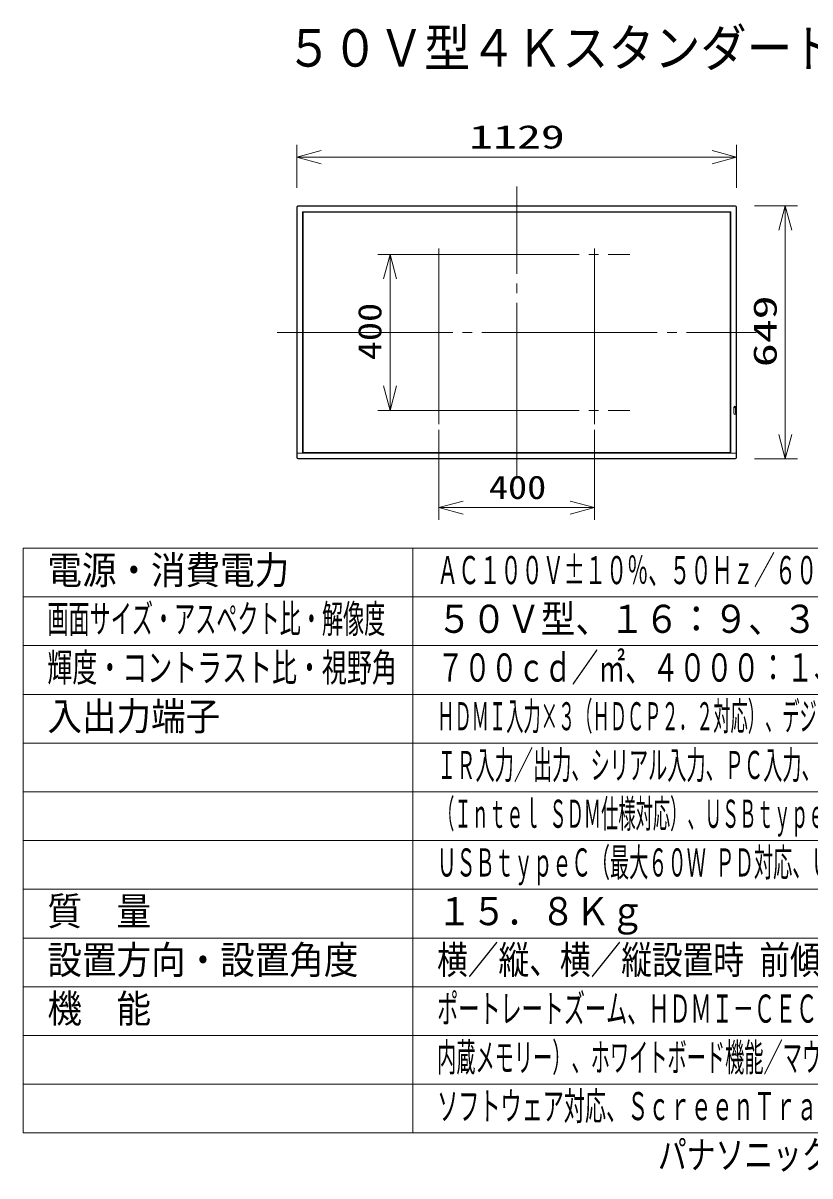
# Model space of a CAD drawing. Units: millimetres on the paper. Extents: x -63 to 65, y -59 to 59.
# Drawn here: x -62.6 to 18.2, y -58.9 to 59.4 of the extents above; entities that cross this region are included whole.
import ezdxf
from ezdxf.enums import TextEntityAlignment as Align

# ---------------------------------------------------------------- set-up
doc = ezdxf.new("R2010")
doc.units = ezdxf.units.MM
doc.linetypes.add('LONG_CHAIN', pattern=[21, 18, -1, 1, -1])
doc.layers.add('0-0_MOJI1', color=7, linetype='Continuous')
doc.layers.add('0-1_相当品', color=4, linetype='Continuous')
for name, color, linetype, lineweight in [('0-2_WAKU', 4, 'Continuous', 9), ('0-3_GAIKEI', 4, 'Continuous', 9), ('0-4_SUNPOU', 7, 'Continuous', 9), ('0-5_0', 7, 'Continuous', 9)]:
    doc.layers.add(name, color=color, linetype=linetype, lineweight=lineweight)
doc.styles.add('ＭＳ ゴシック', font='')
doc.styles.get('ＭＳ ゴシック').set_extended_font_data('MS Gothic')

# ---------------------------------------------------------------- blocks, each defined once
blk = doc.blocks.new('_Open30')
at = {"layer": '0-5_0'}
blk.add_line((0, 0), (-1, 0), dxfattribs=at)
blk.add_lwpolyline([(-1, 0.2679), (0, 0), (-1, -0.2679)], dxfattribs=at)

msp = doc.modelspace()

# ---------------------------------------------------------------- linework, layer by layer
at = {"layer": '0-2_WAKU', "color": 3}
for p, q in [((62.448, 5.506), (-62.552, 5.506)), ((-62.552, -54.494), (-62.552, 5.506)), ((-22.552, -54.494), (-22.552, 5.506)), ((-62.552, -54.494), (62.448, -54.494))]:
    msp.add_line(p, q, dxfattribs=at)
at = {"layer": '0-2_WAKU'}
for p, q in [((62.448, 0.506), (-62.552, 0.506)), ((62.448, -4.494), (-62.552, -4.494)), ((62.448, -9.494), (-62.552, -9.494)), ((62.448, -14.494), (-62.552, -14.494)), ((62.448, -19.494), (-62.552, -19.494)), ((-62.552, -24.494), (62.448, -24.494)), ((-62.552, -29.494), (62.448, -29.494)), ((-62.552, -34.494), (62.448, -34.494)), ((-62.552, -39.494), (62.448, -39.494)), ((-62.552, -44.494), (62.448, -44.494)), ((-62.552, -49.494), (62.448, -49.494))]:
    msp.add_line(p, q, dxfattribs=at)
at = {"layer": '0-3_GAIKEI', "color": 134, "linetype": 'LONG_CHAIN'}
for p, q in [((-11.887, 12.672), (-11.887, 42.632)), ((-19.887, 18.248), (-19.887, 37.056)), ((-3.887, 18.248), (-3.887, 37.056)), ((-23.491, 35.652), (-0.283, 35.652)), ((-36.456, 27.652), (12.682, 27.652)), ((-23.491, 19.652), (-0.283, 19.652))]:
    msp.add_line(p, q, dxfattribs=at)
at = {"layer": '0-3_GAIKEI'}
for p, q in [((-34.424, 40.512), (-34.456, 40.512)), ((-34.424, 40.512), (-34.424, 14.792)), ((-34.336, 40.632), (-34.336, 40.6)), ((10.562, 40.6), (-34.336, 40.6)), ((10.562, 40.6), (10.562, 40.632)), ((10.682, 40.512), (10.65, 40.512)), ((10.65, 14.792), (10.65, 40.512)), ((-33.787, 39.972), (10.013, 39.972)), ((-33.787, 15.332), (-33.787, 39.972)), ((-33.761, 39.972), (-33.761, 39.98)), ((-33.761, 39.98), (10.072, 39.98)), ((10.013, 39.972), (10.013, 15.332)), ((10.086, 40.036), (10.086, 15.268)), ((10.412, 19.988), (10.414, 19.988)), ((10.412, 19.328), (10.412, 19.988)), ((10.412, 19.328), (10.414, 19.328)), ((10.414, 19.988), (10.414, 19.328)), ((10.539, 20.002), (10.539, 19.998)), ((10.539, 19.938), (10.539, 19.935)), ((10.544, 19.995), (10.544, 19.99)), ((10.544, 19.946), (10.544, 19.942)), ((10.551, 19.962), (10.551, 19.975)), ((10.585, 19.328), (10.585, 19.988)), ((10.588, 19.988), (10.585, 19.988)), ((10.588, 19.328), (10.585, 19.328)), ((10.588, 19.988), (10.588, 19.328)), ((-34.456, 15.268), (10.682, 15.268)), ((-34.456, 14.792), (-34.424, 14.792)), ((-34.336, 14.704), (-34.336, 14.672)), ((-34.336, 14.704), (10.562, 14.704)), ((10.013, 15.332), (-33.787, 15.332)), ((10.562, 14.672), (10.562, 14.704)), ((10.65, 14.792), (10.682, 14.792))]:
    msp.add_line(p, q, dxfattribs=at)
at = {"layer": '0-3_GAIKEI', "color": 7}
for p, q in [((-34.456, 14.792), (-34.456, 40.512)), ((-34.336, 40.632), (10.562, 40.632)), ((10.682, 40.512), (10.682, 14.792)), ((10.562, 14.672), (-34.336, 14.672))]:
    msp.add_line(p, q, dxfattribs=at)
at = {"layer": '0-3_GAIKEI'}
for points in [[(-33.86, 15.268), (-33.86, 40.036), (10.086, 40.036)], [(10.072, 39.98), (10.072, 15.324), (-33.761, 15.324), (-33.761, 15.332)]]:
    msp.add_lwpolyline(points, dxfattribs=at)
for radius in [0.052, 0.05]:
    msp.add_circle((10.5, 19.968), radius, dxfattribs=at)
at = {"layer": '0-3_GAIKEI', "color": 7}
for centre, start, end in [((-34.336, 40.512), 90, 180), ((10.562, 40.512), 360, 90), ((-34.336, 14.792), 180, 270), ((10.562, 14.792), 270, 0)]:
    msp.add_arc(centre, 0.12, start, end, dxfattribs=at)
at = {"layer": '0-3_GAIKEI'}
for centre, radius, start, end in [((-34.336, 40.512), 0.088, 90, 180), ((10.562, 40.512), 0.088, 0, 90), ((10.5, 19.988), 0.088, 0, 180), ((10.5, 19.328), 0.088, 180, 0), ((10.5, 19.988), 0.0854, 0, 180), ((10.5, 19.328), 0.0854, 180, 0), ((-34.336, 14.792), 0.088, 180, 270), ((10.562, 14.792), 0.088, 270, 360)]:
    msp.add_arc(centre, radius, start, end, dxfattribs=at)
at = {"layer": '0-4_SUNPOU'}
for p, q in [((-34.456, 42.475), (-34.456, 46.882)), ((10.682, 42.475), (10.682, 46.882)), ((-31.956, 45.632), (8.182, 45.632)), ((12.525, 40.632), (16.932, 40.632)), ((15.682, 38.132), (15.682, 17.172)), ((-21.887, 35.652), (-26.137, 35.652)), ((-24.887, 33.152), (-24.887, 22.152)), ((-21.887, 19.652), (-26.137, 19.652)), ((-19.887, 17.652), (-19.887, 8.422)), ((-3.887, 17.652), (-3.887, 8.422)), ((12.525, 14.672), (16.932, 14.672)), ((-17.387, 9.672), (-6.387, 9.672))]:
    msp.add_line(p, q, dxfattribs=at)

# ---------------------------------------------------------------- block references
at = {"layer": '0-4_SUNPOU', "xscale": 2.5, "yscale": 2.5}
for p, rotation in [((-34.456, 45.632), 180), ((15.682, 40.632), 90), ((-24.887, 35.652), 90), ((-24.887, 19.652), 270), ((15.682, 14.672), 270), ((-19.887, 9.672), 180)]:
    msp.add_blockref('_Open30', p, dxfattribs=dict(at, rotation=rotation))
for p in [(10.682, 45.632), (-3.887, 9.672)]:
    msp.add_blockref('_Open30', p, dxfattribs=at)

# ---------------------------------------------------------------- texts
at = {"layer": '0-0_MOJI1', "style": 'ＭＳ ゴシック'}
for s, height, width, p in [('５０Ｖ型４Ｋスタンダード液晶ディスプレイ', 3.849, 0.9, (-35.552, 53.765)), ('電源・消費電力', 2.889, 0.9, (-60.052, 0.95)), ('ＡＣ１００Ｖ±１０％、５０Ｈｚ／６０Ｈｚ、２７５Ｗ（動作時平均消費電力１５２Ｗ）', 2.889, 0.55, (-20.052, 0.95)), ('画面サイズ・アスペクト比・解像度', 2.889, 0.55, (-60.052, -4.05)), ('５０Ｖ型、１６：９、３８４０×２１６０', 2.889, 0.9, (-20.052, -4.05)), ('輝度・コントラスト比・視野角', 2.889, 0.65, (-60.052, -9.05)), ('７００ｃｄ／㎡、４０００：１、１７８°／１７８°（ＣＲ＞１０）', 2.889, 0.7, (-20.052, -9.05)), ('入出力端子', 2.889, 0.9, (-60.052, -14.05)), ('ＨＤＭＩ入力×３（ＨＤＣＰ２．２対応）、デジタルリンク入力／出力（ＨＤＣＰ１．４対応）、', 2.886, 0.45, (-20.052, -14.05)), ('ＩＲ入力／出力、シリアル入力、ＰＣ入力、音声入力/出力、センサー入力、ＬＡＮ、スロット', 2.886, 0.5, (-20.052, -19.05)), ('（Ｉｎｔｅｌ ＳＤＭ仕様対応）、ＵＳＢｔｙｐｅＡ×２（ＵＳＢ３．０対応、ＵＳＢ２．０対応）、', 2.886, 0.45, (-20.052, -24.05)), ('ＵＳＢｔｙｐｅＣ（最大６０Ｗ ＰＤ対応、ＵＳＢ２．０対応、ＤＰ Ａｌｔ Ｍｏｄｅ対応）  ', 2.889, 0.5, (-20.052, -29.05)), ('質\u3000量', 2.889, 0.9, (-60.052, -34.05)), ('１５．８Ｋｇ', 2.889, 0.9, (-20.052, -34.05)), ('設置方向・設置角度', 2.889, 0.9, (-60.052, -39.05)), ('横／縦、横／縦設置時 前傾０～２０度 後傾０～２０度', 2.886, 0.8, (-20.052, -39.05)), ('機\u3000能', 2.889, 0.9, (-60.052, -44.05)), ('ポートレートズーム、ＨＤＭＩ－ＣＥＣ対応、メディアプレイヤー（ＵＳＢメモリー／', 2.889, 0.55, (-20.052, -44.05)), ('内蔵メモリー）、ホワイトボード機能／マウスアノテーション、コンテンツマネージメント', 2.889, 0.5, (-20.052, -49.05)), ('ソフトウェア対応、ＳｃｒｅｅｎＴｒａｎｓｆｅｒ対応、２４時間連続稼働／日', 2.889, 0.55, (-20.052, -54.05))]:
    msp.add_text(s, height=height, dxfattribs=dict(at, width=width)).set_placement(p, align=Align.BOTTOM_LEFT)
at = {"layer": '0-1_相当品', "style": 'ＭＳ ゴシック', "width": 0.75}
msp.add_text('パナソニック：ＴＨ－５０ＳＱ２ＨＪ\u3000相当品', height=2.886, dxfattribs=at).set_placement((2.608, -59.05), align=Align.BOTTOM_LEFT)
at = {"layer": '0-4_SUNPOU', "style": 'ＭＳ ゴシック'}
for s, width, p in [('1129', 1.5, (-16.768, 45.795)), ('400', 1.2, (-14.744, 9.834))]:
    msp.add_text(s, height=2.405, dxfattribs=dict(at, width=width)).set_placement(p, align=Align.BOTTOM_LEFT)
for s, width, p in [('649', 1.5, (15.519, 24.081)), ('400', 1.2, (-25.05, 24.795))]:
    msp.add_text(s, height=2.405, rotation=90, dxfattribs=dict(at, width=width)).set_placement(p, align=Align.BOTTOM_LEFT)

doc.saveas('drawing.dxf')
